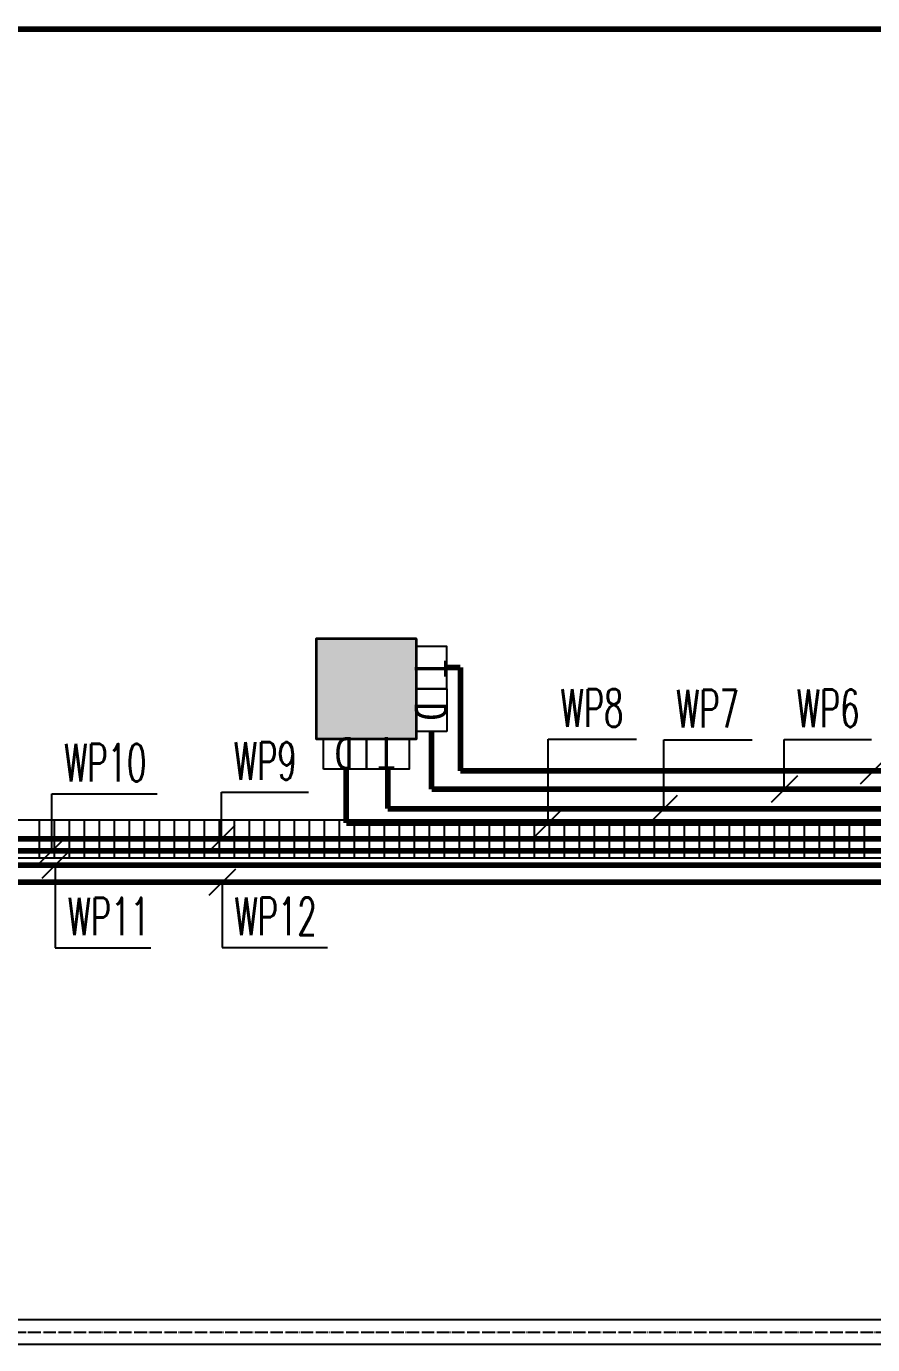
# Model space of a CAD drawing. Extents: x 815029915 to 815825525, y 579155098 to 579748855.
# Drawn here: x 815346947 to 815353715, y 579472274 to 579482813 of the extents above; entities that cross this region are included whole.
import ezdxf

# ---------------------------------------------------------------- set-up
doc = ezdxf.new("R2010")
doc.units = 0
doc.header["$LTSCALE"] = 100
doc.header["$MEASUREMENT"] = 0
doc.linetypes.add('DOTE', pattern=[2.42, 2, -0.2, 0.02, -0.2])
for name, color, linetype in [('COLUMN', 9, 'Continuous'), ('DIM_SYMB', 3, 'Continuous'), ('H-TA-设备', 7, 'Continuous'), ('电-强电平面-标注', 3, 'Continuous'), ('电-强电平面-线缆', 3, 'Continuous'), ('电-桥架', 4, 'Continuous')]:
    doc.layers.add(name, color=color, linetype=linetype)
doc.layers.add('柱填充', color=9, linetype='Continuous', lineweight=18)
doc.layers.add('砼柱', color=2, linetype='Continuous', lineweight=35)
doc.styles.add('_THVAC_DIM', font='', dxfattribs={"width": 0.8, "height": 3.5})
doc.styles.add('ELEC-DIM', font='simplex.shx', dxfattribs={"width": 0.6, "bigfont": 'HZTXT.shx'})
doc.styles.get('_THVAC_DIM').set_extended_font_data('SimSun')

# ---------------------------------------------------------------- blocks, each defined once
blk = doc.blocks.new('温控器')
at = {"layer": 'H-TA-设备', "color": 1}
blk.add_lwpolyline([(815233581, 579285758), (815233823, 579285758), (815233823, 579285416), (815233581, 579285416)], close=True, dxfattribs=at)
at = {"layer": 'H-TA-设备', "color": 1, "style": '_THVAC_DIM', "width": 0.8}
blk.add_text('T', height=264, rotation=90, dxfattribs=at).set_placement((815233838, 579285525))
blk = doc.blocks.new('拓展盒')
at = {"layer": 'H-TA-设备', "color": 1}
blk.add_lwpolyline([(815257691, 579281713), (815257691, 579281471), (815257349, 579281471), (815257349, 579281713)], close=True, dxfattribs=at)
at = {"layer": 'H-TA-设备', "color": 1, "style": '_THVAC_DIM', "width": 0.8}
blk.add_text('D', height=264, dxfattribs=at).set_placement((815257458, 579281456))

msp = doc.modelspace()

# ---------------------------------------------------------------- hatches: boundary and pattern name
at = {"layer": '柱填充', "lineweight": 18}
msp.add_hatch(color=250, dxfattribs=at).paths.add_polyline_path([(815350066.1, 579477916.7), (815349266.1, 579477916.7), (815349266.1, 579477116.7), (815350066.1, 579477116.7)])

# ---------------------------------------------------------------- linework, layer by layer
for p, q in [((815354046.2, 579476466.7), (815298816.1, 579476466.7)), ((815298816.1, 579476166.7), (815354346.2, 579476166.7))]:
    msp.add_line(p, q)
at = {"color": 252, "linetype": 'Continuous'}
for p, q in [((815347048.4, 579476466.7), (815347048.4, 579476166.7)), ((815347168.4, 579476466.7), (815347168.4, 579476166.7)), ((815347288.4, 579476466.7), (815347288.4, 579476166.7)), ((815347408.4, 579476466.7), (815347408.4, 579476166.7)), ((815347528.4, 579476466.7), (815347528.4, 579476166.7)), ((815347648.4, 579476466.7), (815347648.4, 579476166.7)), ((815347768.4, 579476466.7), (815347768.4, 579476166.7)), ((815347888.4, 579476466.7), (815347888.4, 579476166.7)), ((815348008.4, 579476466.7), (815348008.4, 579476166.7)), ((815348128.4, 579476466.7), (815348128.4, 579476166.7)), ((815348248.4, 579476466.7), (815348248.4, 579476166.7)), ((815348368.4, 579476466.7), (815348368.4, 579476166.7)), ((815348488.4, 579476466.7), (815348488.4, 579476166.7)), ((815348608.4, 579476466.7), (815348608.4, 579476166.7)), ((815348728.4, 579476466.7), (815348728.4, 579476166.7)), ((815348848.4, 579476466.7), (815348848.4, 579476166.7)), ((815348968.4, 579476466.7), (815348968.4, 579476166.7)), ((815349088.4, 579476466.7), (815349088.4, 579476166.7)), ((815349208.4, 579476466.7), (815349208.4, 579476166.7)), ((815349328.4, 579476466.7), (815349328.4, 579476166.7)), ((815349448.4, 579476466.7), (815349448.4, 579476166.7)), ((815349568.4, 579476466.7), (815349568.4, 579476166.7)), ((815349688.4, 579476466.7), (815349688.4, 579476166.7)), ((815349808.4, 579476466.7), (815349808.4, 579476166.7)), ((815349928.4, 579476466.7), (815349928.4, 579476166.7)), ((815350048.4, 579476466.7), (815350048.4, 579476166.7)), ((815350168.4, 579476466.7), (815350168.4, 579476166.7)), ((815350288.4, 579476466.7), (815350288.4, 579476166.7)), ((815350408.4, 579476466.7), (815350408.4, 579476166.7)), ((815350528.4, 579476466.7), (815350528.4, 579476166.7)), ((815350648.4, 579476466.7), (815350648.4, 579476166.7)), ((815350768.4, 579476466.7), (815350768.4, 579476166.7)), ((815350888.4, 579476466.7), (815350888.4, 579476166.7)), ((815351008.4, 579476466.7), (815351008.4, 579476166.7)), ((815351128.4, 579476466.7), (815351128.4, 579476166.7)), ((815351248.4, 579476466.7), (815351248.4, 579476166.7)), ((815351368.4, 579476466.7), (815351368.4, 579476166.7)), ((815351488.4, 579476466.7), (815351488.4, 579476166.7)), ((815351608.4, 579476466.7), (815351608.4, 579476166.7)), ((815351728.4, 579476466.7), (815351728.4, 579476166.7)), ((815351848.4, 579476466.7), (815351848.4, 579476166.7)), ((815351968.4, 579476466.7), (815351968.4, 579476166.7)), ((815352088.4, 579476466.7), (815352088.4, 579476166.7)), ((815352208.4, 579476466.7), (815352208.4, 579476166.7)), ((815352328.4, 579476466.7), (815352328.4, 579476166.7)), ((815352448.4, 579476466.7), (815352448.4, 579476166.7)), ((815352568.4, 579476466.7), (815352568.4, 579476166.7)), ((815352688.4, 579476466.7), (815352688.4, 579476166.7)), ((815352808.4, 579476466.7), (815352808.4, 579476166.7)), ((815352928.4, 579476466.7), (815352928.4, 579476166.7)), ((815353048.4, 579476466.7), (815353048.4, 579476166.7)), ((815353168.4, 579476466.7), (815353168.4, 579476166.7)), ((815353288.4, 579476466.7), (815353288.4, 579476166.7)), ((815353408.4, 579476466.7), (815353408.4, 579476166.7)), ((815353528.4, 579476466.7), (815353528.4, 579476166.7)), ((815353648.4, 579476466.7), (815353648.4, 579476166.7))]:
    msp.add_line(p, q, dxfattribs=at)
at = {"layer": 'COLUMN'}
msp.add_lwpolyline([(815349266.1, 579477116.7), (815350066.1, 579477116.7), (815350066.1, 579477916.7), (815349266.1, 579477916.7)], close=True, dxfattribs=at)
at = {"layer": 'DIM_SYMB'}
msp.add_lwpolyline([(815351682, 579476296.5, 0, 0, 0), (815329274.3, 579476296.5, 0, 80, 0), (815329574.3, 579476296.5, 0, 0, 0)], format="xyseb", dxfattribs=at)
at = {"layer": '电-强电平面-标注', "color": 1}
for p, q in [((815351120.3, 579476442.7), (815351120.3, 579477113.5)), ((815351120.3, 579477113.5), (815351826, 579477113.5)), ((815352044.5, 579476557.2), (815352044.5, 579477107.8)), ((815352044.5, 579477107.8), (815352750.2, 579477107.8)), ((815353008.5, 579476713.9), (815353008.5, 579477110.7)), ((815353008.5, 579477110.7), (815353705.6, 579477110.7)), ((815353827.1, 579476966.3), (815353615, 579476754.2)), ((815353114.5, 579476820), (815352902.4, 579476607.8)), ((815348507.7, 579476317.7), (815348507.7, 579476690.2)), ((815348507.7, 579476690.2), (815349204.8, 579476690.2)), ((815347150.4, 579476220.2), (815347150.4, 579476676.1)), ((815347150.4, 579476676.1), (815347993.3, 579476676.1)), ((815352150.5, 579476663.3), (815351938.4, 579476451.1)), ((815351226.4, 579476548.8), (815351014.2, 579476336.7)), ((815348613.7, 579476423.7), (815348401.6, 579476211.6)), ((815347256.5, 579476326.3), (815347044.4, 579476114.2)), ((815347284.2, 579476212.6), (815347072.1, 579476000.5)), ((815347178.2, 579476106.6), (815347178.2, 579475446.8)), ((815348618.7, 579476076), (815348406.6, 579475863.8)), ((815348512.7, 579475969.9), (815348512.7, 579475447.9)), ((815347178.2, 579475446.8), (815347943.9, 579475446.8)), ((815348512.7, 579475447.9), (815349355.5, 579475447.9))]:
    msp.add_line(p, q, dxfattribs=at)
at = {"layer": '电-强电平面-线缆', "color": 1, "linetype": 'Continuous', "const_width": 45}
for points in [[(815341894.9, 579482790.2), (815355281.1, 579482790.2)], [(815350308.7, 579477687.5), (815350418.4, 579477687.5)], [(815350418.4, 579477687.5), (815350418.4, 579476860.2)], [(815350187.4, 579477175), (815350187.4, 579476713.9)], [(815349505, 579476442.7), (815349505, 579476878.1)], [(815349836.9, 579476874), (815349836.9, 579476557.2)], [(815350418.4, 579476860.2), (815355253.4, 579476860.2)], [(815350187.4, 579476713.9), (815355253.4, 579476713.9)], [(815349836.9, 579476557.2), (815355253.4, 579476557.2)], [(815349505, 579476442.7), (815355253.4, 579476442.7)], [(815341379, 579476317.7), (815355253.4, 579476317.7)], [(815341211.1, 579476220.2), (815355253.4, 579476220.2)], [(815340831.1, 579476106.6), (815355253.4, 579476106.6)], [(815340507, 579475969.9), (815355253.4, 579475969.9)]]:
    msp.add_lwpolyline(points, dxfattribs=at)
at = {"layer": '电-桥架', "color": 5, "linetype": 'DOTE', "ltscale": 0.5}
msp.add_line((815335709.9, 579472373.6), (815360184.5, 579472373.6), dxfattribs=at)
at = {"layer": '电-桥架', "ltscale": 0.5}
msp.add_lwpolyline([(815360184.5, 579472273.6), (815335709.9, 579472273.6), (815335709.9, 579472473.6), (815360184.5, 579472473.6)], close=True, dxfattribs=at)
at = {"layer": '砼柱', "color": 3, "lineweight": 35}
msp.add_lwpolyline([(815350066.1, 579477916.7), (815349266.1, 579477916.7), (815349266.1, 579477116.7), (815350066.1, 579477116.7)], close=True, dxfattribs=at)

# ---------------------------------------------------------------- block references
for name, p, rotation in [('温控器', (1630583889.3, 1158763274.7), 180), ('拓展盒', (236068595.5, 1394734866), 270), ('拓展盒', (1630607015.3, 1158758587.2), 180), ('温控器', (1394635424.1, -235756706.6), 89.99999999999997)]:
    msp.add_blockref(name, p, dxfattribs=dict(rotation=rotation))

# ---------------------------------------------------------------- texts
at = {"layer": '电-强电平面-标注', "color": 1, "style": 'ELEC-DIM', "width": 0.6}
for s, p in [('WP8', (815351220.3, 579477213.5)), ('WP7', (815352144.5, 579477207.8)), ('WP6', (815353108.5, 579477210.7)), ('WP10', (815347250.4, 579476776.1)), ('WP9', (815348607.7, 579476790.2)), ('WP12', (815348612.7, 579475547.9)), ('WP11', (815347278.2, 579475546.8))]:
    msp.add_text(s, height=300, dxfattribs=at).set_placement(p)

doc.saveas('drawing.dxf')
